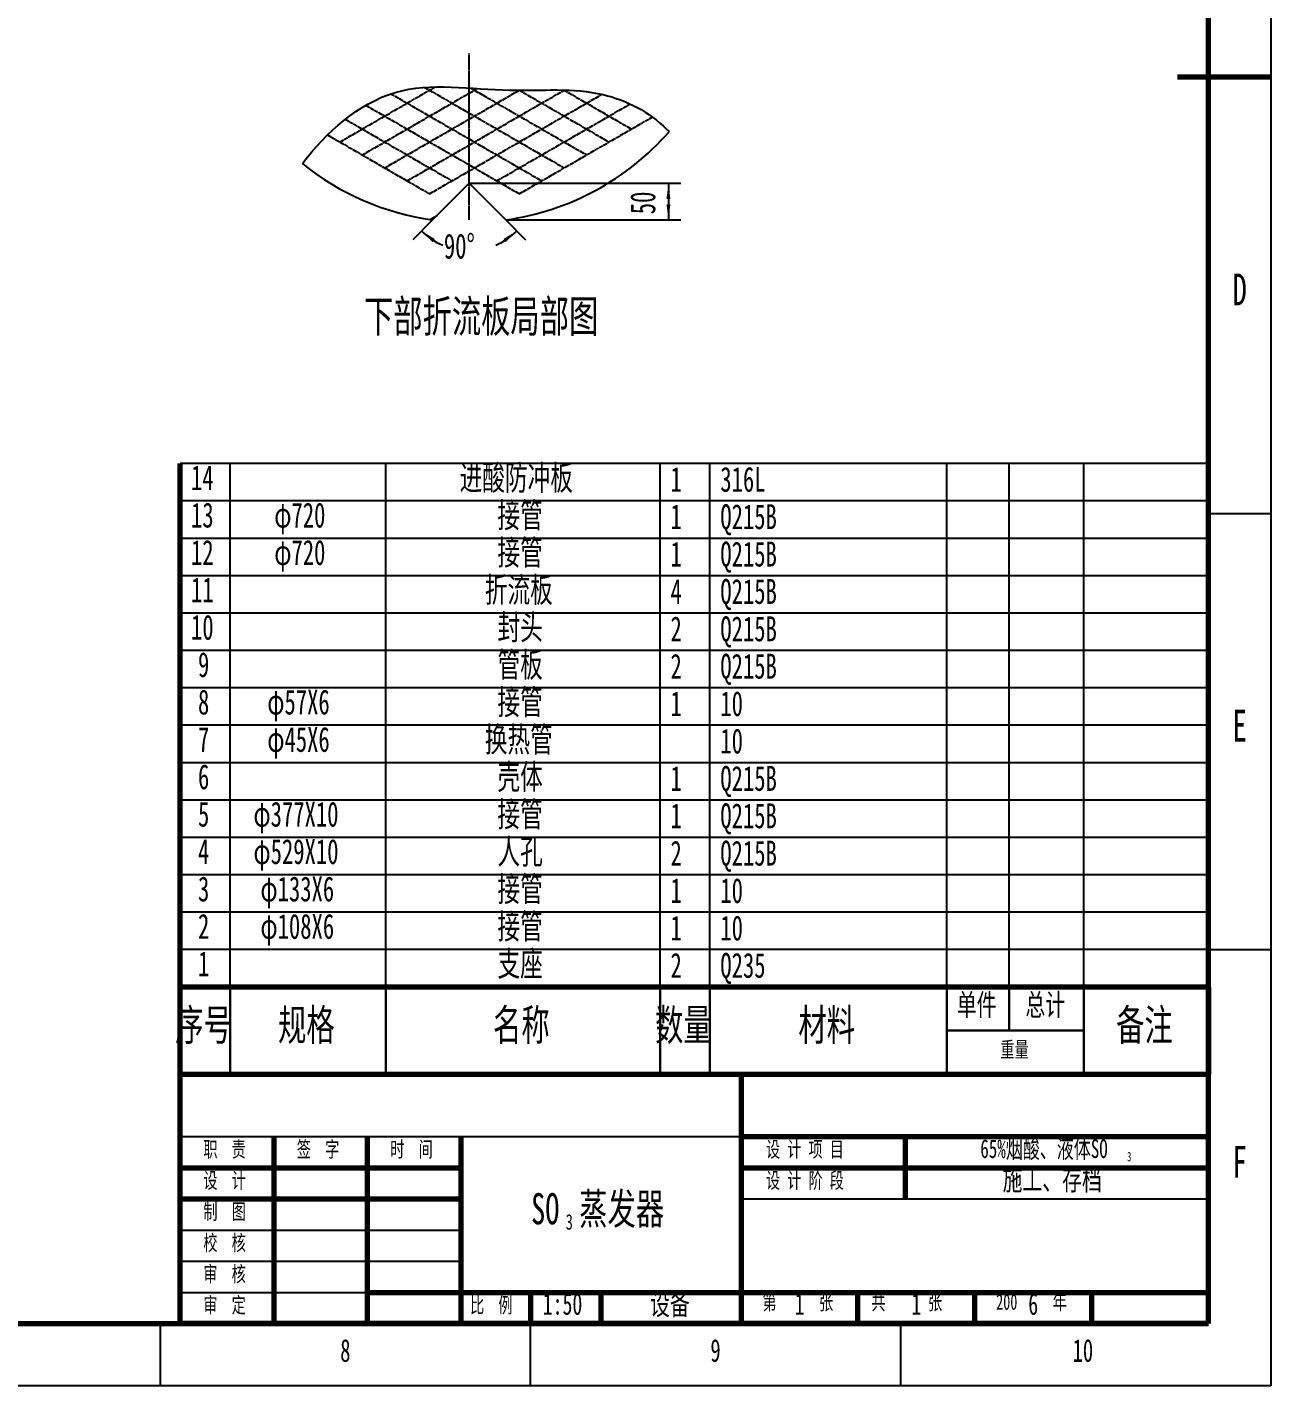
# Model space of a CAD drawing. Header units: millimetres. Extents: x -14850 to 14850, y -10500 to 10500.
# Drawn here: x 4871 to 14850, y -10500 to 402 of the extents above; entities that cross this region are included whole.
import ezdxf

# ---------------------------------------------------------------- set-up
doc = ezdxf.new("R2010")
doc.units = ezdxf.units.MM
doc.linetypes.add('EB_DASHDOT', pattern=[39, 30, -3, 3, -3])
for name, color, linetype, lineweight in [('CAXA0', 7, 'Continuous', 70), ('CAXA1', 1, 'EB_DASHDOT', 25), ('CAXA3', 7, 'Continuous', 25), ('CAXA4', 3, 'Continuous', 25)]:
    doc.layers.add(name, color=color, linetype=linetype, lineweight=lineweight)
doc.styles.add('UserTxtStyle1', font='SIMFANG.TTF', dxfattribs={"width": 0.667})
doc.styles.add('标准', font='SimSun.ttf', dxfattribs={"width": 0.667})
doc.dimstyles.new('标准', dxfattribs={"dimtxt": 4, "dimasz": 2.5, "dimexe": 2, "dimexo": 0, "dimtad": 1, "dimdec": 1, "dimdsep": 46, "dimtxsty": '标准', "dimcen": 0, "dimdle": 6, "dimazin": 2, "dimtfac": 1, "dimtdec": 3, "dimtmove": 0, "dimatfit": 3, "dimldrblk": 'NONE', "dimfxl": 0, "dimtolj": 1, "dimtzin": 0, "dimarcsym": 0})

# ---------------------------------------------------------------- blocks, each defined once
blk = doc.blocks.new('CAXBLOCK28', base_point=(14350, -10000))
at = {"layer": 'CAXA0', "color": 0, "linetype": 'Continuous', "lineweight": 25}
for p, q in [((14850, 10500), (14850, -10500)), ((14350, 0), (14850, 0)), ((14350, -3500), (14850, -3500)), ((14350, -7000), (14850, -7000)), ((5940, -10500), (5940, -10000)), ((8910, -10500), (8910, -10000)), ((11880, -10500), (11880, -10000)), ((14850, -10500), (-14850, -10500))]:
    blk.add_line(p, q, dxfattribs=at)
at = {"layer": 'CAXA0', "color": 0, "linetype": 'Continuous', "lineweight": 70}
for p, q in [((14350, -10000), (14350, 10000)), ((14850, 0), (14100, 0)), ((-13600, -10000), (14350, -10000))]:
    blk.add_line(p, q, dxfattribs=at)
at = {"layer": 'CAXA0', "color": 0, "linetype": 'Continuous', "lineweight": 25, "attachment_point": 1, "style": 'UserTxtStyle1'}
for s, insert, char_height in [('\\fFangSong_GB2312;D', (14542, -1575), 255.47), ('\\fFangSong_GB2312;E', (14542, -5075), 255.47), ('\\fFangSong_GB2312;F', (14542, -8575), 255.47), ('\\fFangSong_GB2312;8', (7383, -10125), 182.48), ('\\fFangSong_GB2312;9', (10353, -10125), 182.48), ('\\fFangSong_GB2312;10', (13259, -10125), 182.48)]:
    blk.add_mtext(s, dxfattribs=dict(at, insert=insert, char_height=char_height))
blk = doc.blocks.new('*CAXBLOCK8082')
at = {"layer": 'CAXA0', "linetype": 'Continuous', "lineweight": 25}
for points in [[(8035, -1233), (8125, -1324), (8141, -1297)], [(8800, -1233), (8710, -1324), (8694, -1297)]]:
    blk.add_hatch(color=0, dxfattribs=at).paths.add_polyline_path(points, flags=0)
at = {"layer": 'CAXA0', "color": 0, "linetype": 'Continuous', "lineweight": 25}
for p, q in [((8124, -1145), (7965, -1304)), ((8711, -1145), (8871, -1304))]:
    blk.add_line(p, q, dxfattribs=at)
for start, end in [(225, 246.8303), (293.1697, 315)]:
    blk.add_arc((8418, -851), 541, start, end, dxfattribs=at)
at = {"layer": 'CAXA0', "color": 0, "linetype": 'Continuous', "lineweight": 25, "insert": (8215, -1255), "char_height": 200, "attachment_point": 1, "style": '标准'}
blk.add_mtext('\\fSimSun;90{%%D}', dxfattribs=at)
blk = doc.blocks.new('_None')
blk = doc.blocks.new('*CAXBLOCK8183')
at = {"layer": 'CAXA4', "linetype": 'Continuous', "lineweight": 25}
for points in [[(10017, -851), (10001, -976), (10032, -976)], [(10017, -1145), (10001, -1020), (10032, -1020)]]:
    blk.add_hatch(color=0, dxfattribs=at).paths.add_polyline_path(points, flags=0)
at = {"layer": 'CAXA4', "color": 0, "linetype": 'Continuous', "lineweight": 25}
for p, q in [((8418, -851), (10117, -851)), ((10017, -851), (10017, -1145)), ((8711, -1145), (10117, -1145))]:
    blk.add_line(p, q, dxfattribs=at)
at = {"layer": 'CAXA4', "color": 0, "linetype": 'Continuous', "lineweight": 25, "insert": (9711, -1099), "char_height": 200, "attachment_point": 1, "rotation": 90, "style": '标准'}
blk.add_mtext('\\fSimSun;50', dxfattribs=at)
blk = doc.blocks.new('CAXBLOCK96')
at = {"layer": 'CAXA0', "color": 0, "linetype": 'Continuous', "lineweight": 70}
for p, q in [((6100, -8000), (6100, -7300)), ((6500, -7300), (6100, -7300)), ((6100, -8000), (6500, -8000))]:
    blk.add_line(p, q, dxfattribs=at)
at = {"layer": 'CAXA0', "color": 0, "linetype": 'Continuous', "lineweight": 25}
blk.add_line((6500, -7300), (6500, -8000), dxfattribs=at)
at = {"layer": 'CAXA0', "color": 0, "linetype": 'Continuous', "lineweight": 25, "insert": (6059, -7479), "char_height": 250, "attachment_point": 1, "style": '标准'}
blk.add_mtext('\\fSimSun;序号', dxfattribs=at)
blk = doc.blocks.new('CAXBLOCK97')
at = {"layer": 'CAXA0', "color": 0, "linetype": 'Continuous', "lineweight": 25}
for p, q in [((6500, -8000), (6500, -7300)), ((7750, -7300), (7750, -8000))]:
    blk.add_line(p, q, dxfattribs=at)
at = {"layer": 'CAXA0', "color": 0, "linetype": 'Continuous', "lineweight": 70}
for p, q in [((7750, -7300), (6500, -7300)), ((6500, -8000), (7750, -8000))]:
    blk.add_line(p, q, dxfattribs=at)
at = {"layer": 'CAXA0', "color": 0, "linetype": 'Continuous', "lineweight": 25, "insert": (6884, -7479), "char_height": 250, "attachment_point": 1, "style": '标准'}
blk.add_mtext('\\fSimSun;规格', dxfattribs=at)
blk = doc.blocks.new('CAXBLOCK98')
at = {"layer": 'CAXA0', "color": 0, "linetype": 'Continuous', "lineweight": 25}
for p, q in [((7750, -8000), (7750, -7300)), ((9950, -7300), (9950, -8000))]:
    blk.add_line(p, q, dxfattribs=at)
at = {"layer": 'CAXA0', "color": 0, "linetype": 'Continuous', "lineweight": 70}
for p, q in [((9950, -7300), (7750, -7300)), ((7750, -8000), (9950, -8000))]:
    blk.add_line(p, q, dxfattribs=at)
at = {"layer": 'CAXA0', "color": 0, "linetype": 'Continuous', "lineweight": 25, "insert": (8609, -7479), "char_height": 250, "attachment_point": 1, "style": '标准'}
blk.add_mtext('\\fSimSun;名称', dxfattribs=at)
blk = doc.blocks.new('CAXBLOCK99')
at = {"layer": 'CAXA0', "color": 0, "linetype": 'Continuous', "lineweight": 25}
for p, q in [((9950, -8000), (9950, -7300)), ((10350, -7300), (10350, -8000))]:
    blk.add_line(p, q, dxfattribs=at)
at = {"layer": 'CAXA0', "color": 0, "linetype": 'Continuous', "lineweight": 70}
for p, q in [((10350, -7300), (9950, -7300)), ((9950, -8000), (10350, -8000))]:
    blk.add_line(p, q, dxfattribs=at)
at = {"layer": 'CAXA0', "color": 0, "linetype": 'Continuous', "lineweight": 25, "insert": (9909, -7479), "char_height": 250, "attachment_point": 1, "style": '标准'}
blk.add_mtext('\\fSimSun;数量', dxfattribs=at)
blk = doc.blocks.new('CAXBLOCK100')
at = {"layer": 'CAXA0', "color": 0, "linetype": 'Continuous', "lineweight": 25}
for p, q in [((10350, -8000), (10350, -7300)), ((12250, -7300), (12250, -8000))]:
    blk.add_line(p, q, dxfattribs=at)
at = {"layer": 'CAXA0', "color": 0, "linetype": 'Continuous', "lineweight": 70}
for p, q in [((12250, -7300), (10350, -7300)), ((10350, -8000), (12250, -8000))]:
    blk.add_line(p, q, dxfattribs=at)
at = {"layer": 'CAXA0', "color": 0, "linetype": 'Continuous', "lineweight": 25, "insert": (11059, -7479), "char_height": 250, "attachment_point": 1, "style": '标准'}
blk.add_mtext('\\fSimSun;材料', dxfattribs=at)
blk = doc.blocks.new('CAXBLOCK101')
at = {"layer": 'CAXA0', "color": 0, "linetype": 'Continuous', "lineweight": 25}
for p, q in [((12250, -8000), (12250, -7650)), ((13350, -7650), (12250, -7650)), ((13350, -7650), (13350, -8000))]:
    blk.add_line(p, q, dxfattribs=at)
at = {"layer": 'CAXA0', "color": 0, "linetype": 'Continuous', "lineweight": 70}
blk.add_line((12250, -8000), (13350, -8000), dxfattribs=at)
at = {"layer": 'CAXA0', "color": 0, "linetype": 'Continuous', "lineweight": 25, "insert": (12680, -7739), "char_height": 125, "attachment_point": 1, "style": '标准'}
blk.add_mtext('\\fSimSun;重量', dxfattribs=at)
blk = doc.blocks.new('CAXBLOCK102')
at = {"layer": 'CAXA0', "color": 0, "linetype": 'Continuous', "lineweight": 25}
for p, q in [((12250, -7650), (12250, -7300)), ((12750, -7300), (12750, -7650)), ((12250, -7650), (12750, -7650))]:
    blk.add_line(p, q, dxfattribs=at)
at = {"layer": 'CAXA0', "color": 0, "linetype": 'Continuous', "lineweight": 70}
blk.add_line((12750, -7300), (12250, -7300), dxfattribs=at)
at = {"layer": 'CAXA0', "color": 0, "linetype": 'Continuous', "lineweight": 25, "insert": (12331, -7355), "char_height": 175, "attachment_point": 1, "style": '标准'}
blk.add_mtext('\\fSimSun;单件', dxfattribs=at)
blk = doc.blocks.new('CAXBLOCK103')
at = {"layer": 'CAXA0', "color": 0, "linetype": 'Continuous', "lineweight": 25}
for p, q in [((12750, -7650), (12750, -7300)), ((13350, -7300), (13350, -7650)), ((12750, -7650), (13350, -7650))]:
    blk.add_line(p, q, dxfattribs=at)
at = {"layer": 'CAXA0', "color": 0, "linetype": 'Continuous', "lineweight": 70}
blk.add_line((13350, -7300), (12750, -7300), dxfattribs=at)
at = {"layer": 'CAXA0', "color": 0, "linetype": 'Continuous', "lineweight": 25, "insert": (12881, -7355), "char_height": 175, "attachment_point": 1, "style": '标准'}
blk.add_mtext('\\fSimSun;总计', dxfattribs=at)
blk = doc.blocks.new('CAXBLOCK104')
at = {"layer": 'CAXA0', "color": 0, "linetype": 'Continuous', "lineweight": 25}
blk.add_line((13350, -8000), (13350, -7300), dxfattribs=at)
at = {"layer": 'CAXA0', "color": 0, "linetype": 'Continuous', "lineweight": 70}
for p, q in [((14350, -7300), (13350, -7300)), ((14350, -7300), (14350, -8000)), ((13350, -8000), (14350, -8000))]:
    blk.add_line(p, q, dxfattribs=at)
at = {"layer": 'CAXA0', "color": 0, "linetype": 'Continuous', "lineweight": 25, "insert": (13609, -7479), "char_height": 250, "attachment_point": 1, "style": '标准'}
blk.add_mtext('\\fSimSun;备注', dxfattribs=at)
blk = doc.blocks.new('CAXBLOCK105')
at = {"layer": 'CAXA0', "color": 0, "linetype": 'Continuous', "lineweight": 70}
for p, q in [((14350, -8000), (14350, -7300)), ((14350, -7300), (14350, -8000))]:
    blk.add_line(p, q, dxfattribs=at)
blk = doc.blocks.new('CAXBLOCK95', base_point=(6100, -8000))
at = {"layer": 'CAXA0', "linetype": 'Continuous', "lineweight": 70}
for name in ['CAXBLOCK96', 'CAXBLOCK97', 'CAXBLOCK98', 'CAXBLOCK99', 'CAXBLOCK100', 'CAXBLOCK102', 'CAXBLOCK103', 'CAXBLOCK104', 'CAXBLOCK105', 'CAXBLOCK101']:
    blk.add_blockref(name, (0, 0), dxfattribs=at)
blk = doc.blocks.new('CAXBLOCK106', base_point=(6100, -7300))
at = {"layer": 'CAXA0', "color": 0, "linetype": 'Continuous', "lineweight": 25}
for p, q in [((14350, -7000), (6100, -7000)), ((6500, -7300), (6500, -7000)), ((7750, -7300), (7750, -7000)), ((9950, -7300), (9950, -7000)), ((10350, -7300), (10350, -7000)), ((12250, -7300), (12250, -7000)), ((12750, -7300), (12750, -7000)), ((13350, -7300), (13350, -7000)), ((14350, -7300), (6100, -7300))]:
    blk.add_line(p, q, dxfattribs=at)
at = {"layer": 'CAXA0', "color": 0, "linetype": 'Continuous', "lineweight": 70}
for p, q in [((6100, -7300), (6100, -7000)), ((14350, -7300), (14350, -7000))]:
    blk.add_line(p, q, dxfattribs=at)
at = {"layer": 'CAXA0', "color": 0, "linetype": 'Continuous', "lineweight": 25, "char_height": 200, "attachment_point": 1, "style": '标准'}
for s, insert in [('\\fSimSun;1', (6242, -7013)), ('\\fSimSun;支座', (8645, -7013)), ('\\fSimSun;2', (10033, -7026)), ('\\fSimSun;Q235', (10433, -7026))]:
    blk.add_mtext(s, dxfattribs=dict(at, insert=insert))
blk = doc.blocks.new('CAXBLOCK107', base_point=(6100, -7000))
at = {"layer": 'CAXA0', "color": 0, "linetype": 'Continuous', "lineweight": 25}
for p, q in [((14350, -6700), (6100, -6700)), ((6500, -7000), (6500, -6700)), ((7750, -7000), (7750, -6700)), ((9950, -7000), (9950, -6700)), ((10350, -7000), (10350, -6700)), ((12250, -7000), (12250, -6700)), ((12750, -7000), (12750, -6700)), ((13350, -7000), (13350, -6700)), ((14350, -7000), (6100, -7000))]:
    blk.add_line(p, q, dxfattribs=at)
at = {"layer": 'CAXA0', "color": 0, "linetype": 'Continuous', "lineweight": 70}
for p, q in [((6100, -7000), (6100, -6700)), ((14350, -7000), (14350, -6700))]:
    blk.add_line(p, q, dxfattribs=at)
at = {"layer": 'CAXA0', "color": 0, "linetype": 'Continuous', "lineweight": 25, "char_height": 200, "attachment_point": 1, "style": '标准'}
for s, insert in [('\\fSimSun;2', (6242, -6713)), ('\\fSimSun;φ108X6', (6743, -6713)), ('\\fSimSun;接管', (8645, -6713)), ('\\fSimSun;1', (10033, -6726)), ('\\fSimSun;10', (10433, -6726))]:
    blk.add_mtext(s, dxfattribs=dict(at, insert=insert))
blk = doc.blocks.new('CAXBLOCK108', base_point=(6100, -6700))
at = {"layer": 'CAXA0', "color": 0, "linetype": 'Continuous', "lineweight": 25}
for p, q in [((14350, -6400), (6100, -6400)), ((6500, -6700), (6500, -6400)), ((7750, -6700), (7750, -6400)), ((9950, -6700), (9950, -6400)), ((10350, -6700), (10350, -6400)), ((12250, -6700), (12250, -6400)), ((12750, -6700), (12750, -6400)), ((13350, -6700), (13350, -6400)), ((14350, -6700), (6100, -6700))]:
    blk.add_line(p, q, dxfattribs=at)
at = {"layer": 'CAXA0', "color": 0, "linetype": 'Continuous', "lineweight": 70}
for p, q in [((6100, -6700), (6100, -6400)), ((14350, -6700), (14350, -6400))]:
    blk.add_line(p, q, dxfattribs=at)
at = {"layer": 'CAXA0', "color": 0, "linetype": 'Continuous', "lineweight": 25, "char_height": 200, "attachment_point": 1, "style": '标准'}
for s, insert in [('\\fSimSun;3', (6242, -6413)), ('\\fSimSun;φ133X6', (6743, -6413)), ('\\fSimSun;接管', (8645, -6413)), ('\\fSimSun;1', (10033, -6426)), ('\\fSimSun;10', (10433, -6426))]:
    blk.add_mtext(s, dxfattribs=dict(at, insert=insert))
blk = doc.blocks.new('CAXBLOCK109', base_point=(6100, -6400))
at = {"layer": 'CAXA0', "color": 0, "linetype": 'Continuous', "lineweight": 25}
for p, q in [((14350, -6100), (6100, -6100)), ((6500, -6400), (6500, -6100)), ((7750, -6400), (7750, -6100)), ((9950, -6400), (9950, -6100)), ((10350, -6400), (10350, -6100)), ((12250, -6400), (12250, -6100)), ((12750, -6400), (12750, -6100)), ((13350, -6400), (13350, -6100)), ((14350, -6400), (6100, -6400))]:
    blk.add_line(p, q, dxfattribs=at)
at = {"layer": 'CAXA0', "color": 0, "linetype": 'Continuous', "lineweight": 70}
for p, q in [((6100, -6400), (6100, -6100)), ((14350, -6400), (14350, -6100))]:
    blk.add_line(p, q, dxfattribs=at)
at = {"layer": 'CAXA0', "color": 0, "linetype": 'Continuous', "lineweight": 25, "char_height": 200, "attachment_point": 1, "style": '标准'}
for s, insert in [('\\fSimSun;人孔', (8645, -6113)), ('\\fSimSun;4', (6242, -6113)), ('\\fSimSun;φ529X10', (6687, -6113)), ('\\fSimSun;2', (10033, -6126)), ('\\fSimSun;Q215B', (10433, -6126))]:
    blk.add_mtext(s, dxfattribs=dict(at, insert=insert))
blk = doc.blocks.new('CAXBLOCK110', base_point=(6100, -6100))
at = {"layer": 'CAXA0', "color": 0, "linetype": 'Continuous', "lineweight": 25}
for p, q in [((14350, -5800), (6100, -5800)), ((6500, -6100), (6500, -5800)), ((7750, -6100), (7750, -5800)), ((9950, -6100), (9950, -5800)), ((10350, -6100), (10350, -5800)), ((12250, -6100), (12250, -5800)), ((12750, -6100), (12750, -5800)), ((13350, -6100), (13350, -5800)), ((14350, -6100), (6100, -6100))]:
    blk.add_line(p, q, dxfattribs=at)
at = {"layer": 'CAXA0', "color": 0, "linetype": 'Continuous', "lineweight": 70}
for p, q in [((6100, -6100), (6100, -5800)), ((14350, -6100), (14350, -5800))]:
    blk.add_line(p, q, dxfattribs=at)
at = {"layer": 'CAXA0', "color": 0, "linetype": 'Continuous', "lineweight": 25, "char_height": 200, "attachment_point": 1, "style": '标准'}
for s, insert in [('\\fSimSun;5', (6242, -5813)), ('\\fSimSun;φ377X10', (6687, -5813)), ('\\fSimSun;接管', (8645, -5813)), ('\\fSimSun;1', (10033, -5826)), ('\\fSimSun;Q215B', (10433, -5826))]:
    blk.add_mtext(s, dxfattribs=dict(at, insert=insert))
blk = doc.blocks.new('CAXBLOCK111', base_point=(6100, -5800))
at = {"layer": 'CAXA0', "color": 0, "linetype": 'Continuous', "lineweight": 25}
for p, q in [((14350, -5500), (6100, -5500)), ((6500, -5800), (6500, -5500)), ((7750, -5800), (7750, -5500)), ((9950, -5800), (9950, -5500)), ((10350, -5800), (10350, -5500)), ((12250, -5800), (12250, -5500)), ((12750, -5800), (12750, -5500)), ((13350, -5800), (13350, -5500)), ((14350, -5800), (6100, -5800))]:
    blk.add_line(p, q, dxfattribs=at)
at = {"layer": 'CAXA0', "color": 0, "linetype": 'Continuous', "lineweight": 70}
for p, q in [((6100, -5800), (6100, -5500)), ((14350, -5800), (14350, -5500))]:
    blk.add_line(p, q, dxfattribs=at)
at = {"layer": 'CAXA0', "color": 0, "linetype": 'Continuous', "lineweight": 25, "char_height": 200, "attachment_point": 1, "style": '标准'}
for s, insert in [('\\fSimSun;6', (6242, -5513)), ('\\fSimSun;壳体', (8645, -5513)), ('\\fSimSun;1', (10033, -5526)), ('\\fSimSun;Q215B', (10433, -5526))]:
    blk.add_mtext(s, dxfattribs=dict(at, insert=insert))
blk = doc.blocks.new('CAXBLOCK112', base_point=(6100, -5500))
at = {"layer": 'CAXA0', "color": 0, "linetype": 'Continuous', "lineweight": 25}
for p, q in [((14350, -5200), (6100, -5200)), ((6500, -5500), (6500, -5200)), ((7750, -5500), (7750, -5200)), ((9950, -5500), (9950, -5200)), ((10350, -5500), (10350, -5200)), ((12250, -5500), (12250, -5200)), ((12750, -5500), (12750, -5200)), ((13350, -5500), (13350, -5200)), ((14350, -5500), (6100, -5500))]:
    blk.add_line(p, q, dxfattribs=at)
at = {"layer": 'CAXA0', "color": 0, "linetype": 'Continuous', "lineweight": 70}
for p, q in [((6100, -5500), (6100, -5200)), ((14350, -5500), (14350, -5200))]:
    blk.add_line(p, q, dxfattribs=at)
at = {"layer": 'CAXA0', "color": 0, "linetype": 'Continuous', "lineweight": 25, "char_height": 200, "attachment_point": 1, "style": '标准'}
for s, insert in [('\\fSimSun;7', (6242, -5213)), ('\\fSimSun;φ45X6', (6798, -5213)), ('\\fSimSun;换热管', (8543, -5213)), ('\\fSimSun;10', (10433, -5226))]:
    blk.add_mtext(s, dxfattribs=dict(at, insert=insert))
blk = doc.blocks.new('CAXBLOCK113', base_point=(6100, -5200))
at = {"layer": 'CAXA0', "color": 0, "linetype": 'Continuous', "lineweight": 25}
for p, q in [((14350, -4900), (6100, -4900)), ((6500, -5200), (6500, -4900)), ((7750, -5200), (7750, -4900)), ((9950, -5200), (9950, -4900)), ((10350, -5200), (10350, -4900)), ((12250, -5200), (12250, -4900)), ((12750, -5200), (12750, -4900)), ((13350, -5200), (13350, -4900)), ((14350, -5200), (6100, -5200))]:
    blk.add_line(p, q, dxfattribs=at)
at = {"layer": 'CAXA0', "color": 0, "linetype": 'Continuous', "lineweight": 70}
for p, q in [((6100, -5200), (6100, -4900)), ((14350, -5200), (14350, -4900))]:
    blk.add_line(p, q, dxfattribs=at)
at = {"layer": 'CAXA0', "color": 0, "linetype": 'Continuous', "lineweight": 25, "char_height": 200, "attachment_point": 1, "style": '标准'}
for s, insert in [('\\fSimSun;接管', (8645, -4913)), ('\\fSimSun;8', (6242, -4913)), ('\\fSimSun;φ57X6', (6798, -4913)), ('\\fSimSun;1', (10033, -4926)), ('\\fSimSun;10', (10433, -4926))]:
    blk.add_mtext(s, dxfattribs=dict(at, insert=insert))
blk = doc.blocks.new('CAXBLOCK114', base_point=(6100, -4900))
at = {"layer": 'CAXA0', "color": 0, "linetype": 'Continuous', "lineweight": 25}
for p, q in [((14350, -4600), (6100, -4600)), ((6500, -4900), (6500, -4600)), ((7750, -4900), (7750, -4600)), ((9950, -4900), (9950, -4600)), ((10350, -4900), (10350, -4600)), ((12250, -4900), (12250, -4600)), ((12750, -4900), (12750, -4600)), ((13350, -4900), (13350, -4600)), ((14350, -4900), (6100, -4900))]:
    blk.add_line(p, q, dxfattribs=at)
at = {"layer": 'CAXA0', "color": 0, "linetype": 'Continuous', "lineweight": 70}
for p, q in [((6100, -4900), (6100, -4600)), ((14350, -4900), (14350, -4600))]:
    blk.add_line(p, q, dxfattribs=at)
at = {"layer": 'CAXA0', "color": 0, "linetype": 'Continuous', "lineweight": 25, "char_height": 200, "attachment_point": 1, "style": '标准'}
for s, insert in [('\\fSimSun;9', (6242, -4613)), ('\\fSimSun;管板', (8645, -4613)), ('\\fSimSun;2', (10033, -4626)), ('\\fSimSun;Q215B', (10433, -4626))]:
    blk.add_mtext(s, dxfattribs=dict(at, insert=insert))
blk = doc.blocks.new('CAXBLOCK115', base_point=(6100, -4600))
at = {"layer": 'CAXA0', "color": 0, "linetype": 'Continuous', "lineweight": 25}
for p, q in [((14350, -4300), (6100, -4300)), ((6500, -4600), (6500, -4300)), ((7750, -4600), (7750, -4300)), ((9950, -4600), (9950, -4300)), ((10350, -4600), (10350, -4300)), ((12250, -4600), (12250, -4300)), ((12750, -4600), (12750, -4300)), ((13350, -4600), (13350, -4300)), ((14350, -4600), (6100, -4600))]:
    blk.add_line(p, q, dxfattribs=at)
at = {"layer": 'CAXA0', "color": 0, "linetype": 'Continuous', "lineweight": 70}
for p, q in [((6100, -4600), (6100, -4300)), ((14350, -4600), (14350, -4300))]:
    blk.add_line(p, q, dxfattribs=at)
at = {"layer": 'CAXA0', "color": 0, "linetype": 'Continuous', "lineweight": 25, "char_height": 200, "attachment_point": 1, "style": '标准'}
for s, insert in [('\\fSimSun;10', (6186, -4313)), ('\\fSimSun;封头', (8645, -4313)), ('\\fSimSun;2', (10033, -4326)), ('\\fSimSun;Q215B', (10433, -4326))]:
    blk.add_mtext(s, dxfattribs=dict(at, insert=insert))
blk = doc.blocks.new('CAXBLOCK116', base_point=(6100, -4300))
at = {"layer": 'CAXA0', "color": 0, "linetype": 'Continuous', "lineweight": 25}
for p, q in [((14350, -4000), (6100, -4000)), ((6500, -4300), (6500, -4000)), ((7750, -4300), (7750, -4000)), ((9950, -4300), (9950, -4000)), ((10350, -4300), (10350, -4000)), ((12250, -4300), (12250, -4000)), ((12750, -4300), (12750, -4000)), ((13350, -4300), (13350, -4000)), ((14350, -4300), (6100, -4300))]:
    blk.add_line(p, q, dxfattribs=at)
at = {"layer": 'CAXA0', "color": 0, "linetype": 'Continuous', "lineweight": 70}
for p, q in [((6100, -4300), (6100, -4000)), ((14350, -4300), (14350, -4000))]:
    blk.add_line(p, q, dxfattribs=at)
at = {"layer": 'CAXA0', "color": 0, "linetype": 'Continuous', "lineweight": 25, "char_height": 200, "attachment_point": 1, "style": '标准'}
for s, insert in [('\\fSimSun;11', (6186, -4013)), ('\\fSimSun;折流板', (8543, -4013)), ('\\fSimSun;4', (10033, -4026)), ('\\fSimSun;Q215B', (10433, -4026))]:
    blk.add_mtext(s, dxfattribs=dict(at, insert=insert))
blk = doc.blocks.new('CAXBLOCK117', base_point=(6100, -4000))
at = {"layer": 'CAXA0', "color": 0, "linetype": 'Continuous', "lineweight": 25}
for p, q in [((14350, -3700), (6100, -3700)), ((6500, -4000), (6500, -3700)), ((7750, -4000), (7750, -3700)), ((9950, -4000), (9950, -3700)), ((10350, -4000), (10350, -3700)), ((12250, -4000), (12250, -3700)), ((12750, -4000), (12750, -3700)), ((13350, -4000), (13350, -3700)), ((14350, -4000), (6100, -4000))]:
    blk.add_line(p, q, dxfattribs=at)
at = {"layer": 'CAXA0', "color": 0, "linetype": 'Continuous', "lineweight": 70}
for p, q in [((6100, -4000), (6100, -3700)), ((14350, -4000), (14350, -3700))]:
    blk.add_line(p, q, dxfattribs=at)
at = {"layer": 'CAXA0', "color": 0, "linetype": 'Continuous', "lineweight": 25, "char_height": 200, "attachment_point": 1, "style": '标准'}
for s, insert in [('\\fSimSun;接管', (8645, -3713)), ('\\fSimSun;12', (6186, -3713)), ('\\fSimSun;φ720', (6854, -3713)), ('\\fSimSun;1', (10033, -3726)), ('\\fSimSun;Q215B', (10433, -3726))]:
    blk.add_mtext(s, dxfattribs=dict(at, insert=insert))
blk = doc.blocks.new('CAXBLOCK118', base_point=(6100, -3700))
at = {"layer": 'CAXA0', "color": 0, "linetype": 'Continuous', "lineweight": 25}
for p, q in [((14350, -3400), (6100, -3400)), ((6500, -3700), (6500, -3400)), ((7750, -3700), (7750, -3400)), ((9950, -3700), (9950, -3400)), ((10350, -3700), (10350, -3400)), ((12250, -3700), (12250, -3400)), ((12750, -3700), (12750, -3400)), ((13350, -3700), (13350, -3400)), ((14350, -3700), (6100, -3700))]:
    blk.add_line(p, q, dxfattribs=at)
at = {"layer": 'CAXA0', "color": 0, "linetype": 'Continuous', "lineweight": 70}
for p, q in [((6100, -3700), (6100, -3400)), ((14350, -3700), (14350, -3400))]:
    blk.add_line(p, q, dxfattribs=at)
at = {"layer": 'CAXA0', "color": 0, "linetype": 'Continuous', "lineweight": 25, "char_height": 200, "attachment_point": 1, "style": '标准'}
for s, insert in [('\\fSimSun;13', (6186, -3413)), ('\\fSimSun;φ720', (6854, -3413)), ('\\fSimSun;接管', (8645, -3413)), ('\\fSimSun;1', (10033, -3426)), ('\\fSimSun;Q215B', (10433, -3426))]:
    blk.add_mtext(s, dxfattribs=dict(at, insert=insert))
blk = doc.blocks.new('CAXBLOCK119', base_point=(6100, -3400))
at = {"layer": 'CAXA0', "color": 0, "linetype": 'Continuous', "lineweight": 25}
for p, q in [((14350, -3100), (6100, -3100)), ((6500, -3400), (6500, -3100)), ((7750, -3400), (7750, -3100)), ((9950, -3400), (9950, -3100)), ((10350, -3400), (10350, -3100)), ((12250, -3400), (12250, -3100)), ((12750, -3400), (12750, -3100)), ((13350, -3400), (13350, -3100)), ((14350, -3400), (6100, -3400))]:
    blk.add_line(p, q, dxfattribs=at)
at = {"layer": 'CAXA0', "color": 0, "linetype": 'Continuous', "lineweight": 70}
for p, q in [((6100, -3400), (6100, -3100)), ((14350, -3400), (14350, -3100))]:
    blk.add_line(p, q, dxfattribs=at)
at = {"layer": 'CAXA0', "color": 0, "linetype": 'Continuous', "lineweight": 25, "char_height": 200, "attachment_point": 1, "style": '标准'}
for s, insert in [('\\fSimSun;14', (6186, -3113)), ('\\fSimSun;进酸防冲板', (8341, -3113)), ('\\fSimSun;1', (10033, -3126)), ('\\fSimSun;316L', (10433, -3126))]:
    blk.add_mtext(s, dxfattribs=dict(at, insert=insert))
blk = doc.blocks.new('CAXBLOCK94', base_point=(0, 6100))
at = {"layer": 'CAXA0', "linetype": 'Continuous', "lineweight": 70}
for name, p in [('CAXBLOCK119', (6100, -3400)), ('CAXBLOCK118', (6100, -3700)), ('CAXBLOCK117', (6100, -4000)), ('CAXBLOCK116', (6100, -4300)), ('CAXBLOCK115', (6100, -4600)), ('CAXBLOCK114', (6100, -4900)), ('CAXBLOCK113', (6100, -5200)), ('CAXBLOCK112', (6100, -5500)), ('CAXBLOCK111', (6100, -5800)), ('CAXBLOCK110', (6100, -6100)), ('CAXBLOCK109', (6100, -6400)), ('CAXBLOCK108', (6100, -6700)), ('CAXBLOCK107', (6100, -7000)), ('CAXBLOCK106', (6100, -7300)), ('CAXBLOCK95', (6100, -8000))]:
    blk.add_blockref(name, p, dxfattribs=at)
blk = doc.blocks.new('CAXBLOCK30')
at = {"attachment_point": 1, "style": 'UserTxtStyle1'}
for s, insert, char_height in [('\\fFangSong_GB2312;65%烟酸、液体SO', (12519, -8522), 150), ('\\fFangSong_GB2312;3', (13697, -8623), 75)]:
    blk.add_mtext(s, dxfattribs=dict(at, insert=insert, char_height=char_height))
blk = doc.blocks.new('CAXBLOCK31')
at = {"attachment_point": 1, "style": 'UserTxtStyle1'}
for s, insert, char_height in [('\\fFangSong_GB2312;65%烟酸、液体SO', (12519, -8522), 150), ('\\fFangSong_GB2312;3', (13697, -8623), 75)]:
    blk.add_mtext(s, dxfattribs=dict(at, insert=insert, char_height=char_height))
blk = doc.blocks.new('CAXBLOCK44')
at = {"color": 0, "attachment_point": 1, "style": '标准'}
for s, insert, char_height in [('\\fSimSun;蒸发器', (9300, -8954), 250), ('\\fSimSun;SO', (8915, -8954), 250), ('\\fSimSun;3', (9193, -9122), 125)]:
    blk.add_mtext(s, dxfattribs=dict(at, insert=insert, char_height=char_height))
blk = doc.blocks.new('CAXBLOCK43')
at = {"layer": 'CAXA0', "color": 0, "linetype": 'Continuous', "lineweight": 25}
blk.add_blockref('CAXBLOCK44', (0, 0), dxfattribs=at)
blk = doc.blocks.new('CAXBLOCK45')
at = {"layer": 'CAXA0', "color": 0, "linetype": 'Continuous', "lineweight": 25, "insert": (9008, -9755), "char_height": 175, "attachment_point": 1, "style": '标准'}
blk.add_mtext('\\fSimSun;1:50', dxfattribs=at)
blk = doc.blocks.new('CAXBLOCK46')
at = {"layer": 'CAXA0', "color": 0, "linetype": 'Continuous', "lineweight": 25, "insert": (9869, -9755), "char_height": 175, "attachment_point": 1, "style": '标准'}
blk.add_mtext('\\fSimSun;设备', dxfattribs=at)
blk = doc.blocks.new('CAXBLOCK47')
at = {"layer": 'CAXA0', "color": 0, "linetype": 'Continuous', "lineweight": 25, "insert": (12698, -8755), "char_height": 175, "attachment_point": 1, "style": '标准'}
blk.add_mtext('\\fSimSun;施工、存档', dxfattribs=at)
blk = doc.blocks.new('CAXBLOCK49')
at = {"layer": 'CAXA0', "color": 0, "linetype": 'Continuous', "lineweight": 25, "insert": (11029, -9755), "char_height": 175, "attachment_point": 1, "style": '标准'}
blk.add_mtext('\\fSimSun;1', dxfattribs=at)
blk = doc.blocks.new('CAXBLOCK50')
at = {"layer": 'CAXA0', "color": 0, "linetype": 'Continuous', "lineweight": 25, "insert": (11966, -9755), "char_height": 175, "attachment_point": 1, "style": '标准'}
blk.add_mtext('\\fSimSun;1', dxfattribs=at)
blk = doc.blocks.new('CAXBLOCK51')
at = {"layer": 'CAXA0', "color": 0, "linetype": 'Continuous', "lineweight": 25, "insert": (12904, -9755), "char_height": 175, "attachment_point": 1, "style": '标准'}
blk.add_mtext('\\fSimSun;6', dxfattribs=at)

msp = doc.modelspace()

# ---------------------------------------------------------------- linework, layer by layer
at = {"layer": 'CAXA0'}
for p, q in [((6100, -9000), (6100, -8000)), ((14350, -10000), (14350, -8000)), ((10600, -8500), (14350, -8500)), ((11916.04, -8500), (11916.04, -9000)), ((6100, -8750), (8350, -8750)), ((8912.5, -10000), (8912.5, -9750)), ((9475, -9750), (9475, -10000)), ((11537.5, -10000), (11537.5, -9750)), ((12475, -10000), (12475, -9750)), ((13412.5, -10000), (13412.5, -9750))]:
    msp.add_line(p, q, dxfattribs=at)
at = {"layer": 'CAXA0', "linetype": 'Continuous', "lineweight": 70}
for p, q in [((6100, -9000), (6100, -8000)), ((10600, -8000), (10600, -10000)), ((6850, -8500), (6850, -10000)), ((7600, -8500), (7600, -10000)), ((8350, -8500), (8350, -10000)), ((8350, -8750), (8350, -10000)), ((10600, -8750), (14350, -8750)), ((6100, -10000), (6100, -9000)), ((6100, -9000), (8350, -9000)), ((6100, -10000), (6100, -9000)), ((7600, -9750), (14350, -9750)), ((8350, -10000), (6100, -10000)), ((10600, -10000), (8350, -10000)), ((12475, -10000), (10600, -10000)), ((14350, -10000), (12475, -10000))]:
    msp.add_line(p, q, dxfattribs=at)
at = {"layer": 'CAXA0', "linetype": 'Continuous', "lineweight": 25}
for p, q in [((10600, -8000), (10600, -10000)), ((14350, -10000), (14350, -8000)), ((6850, -8500), (6850, -10000)), ((7600, -8500), (7600, -10000)), ((8350, -8500), (8350, -10000)), ((10600, -8500), (14350, -8500)), ((11916.04, -8500), (11916.04, -9000)), ((6100, -8750), (8350, -8750)), ((8350, -8750), (8350, -10000)), ((10600, -8750), (14350, -8750)), ((6100, -9000), (8350, -9000)), ((7600, -9750), (14350, -9750)), ((8912.5, -10000), (8912.5, -9750)), ((9475, -9750), (9475, -10000)), ((11537.5, -10000), (11537.5, -9750)), ((12475, -10000), (12475, -9750)), ((13412.5, -10000), (13412.5, -9750)), ((8350, -10000), (6100, -10000)), ((10600, -10000), (8350, -10000)), ((12475, -10000), (10600, -10000)), ((14350, -10000), (12475, -10000))]:
    msp.add_line(p, q, dxfattribs=at)
at = {"layer": 'CAXA1', "linetype": 'EB_DASHDOT', "lineweight": 25}
msp.add_line((8417.58, -1144.65), (8417.58, 191.86), dxfattribs=at)
at = {"layer": 'CAXA3', "linetype": 'EB_DASHDOT', "lineweight": 25}
for p, q in [((7380, -519.62), (8146.04, -77.34)), ((8060.58, -81.16), (8417.58, -287.28)), ((8417.58, -128.42), (8483.91, -90.12)), ((8417.58, -544.11), (9181.55, -103.03)), ((8417.58, -336.26), (8818.61, -104.73)), ((8429.89, -86.54), (9360, -623.54)), ((8821.4, -104.73), (9540, -519.62)), ((9178.29, -102.94), (9720, -415.69)), ((7560, -623.54), (8417.58, -128.42)), ((7789.74, -132.64), (8417.58, -495.12)), ((8417.58, -751.95), (9483.34, -136.64)), ((8640, -831.38), (9709.33, -214.01)), ((7588.91, -224.54), (8417.58, -702.97)), ((8417.58, -287.28), (9180, -727.46)), ((8820, -935.31), (9887.68, -318.88)), ((7423.96, -337.15), (8280, -831.38)), ((7740, -727.46), (8417.58, -336.26)), ((7281.46, -462.73), (8100, -935.31)), ((7920, -831.38), (8417.58, -544.11)), ((8417.58, -495.12), (9000, -831.38)), ((8100, -935.31), (8417.58, -751.95)), ((8417.58, -702.97), (8820, -935.31))]:
    msp.add_line(p, q, dxfattribs=at)
at = {"layer": 'CAXA3', "linetype": 'Continuous', "lineweight": 25}
for p, q in [((8123.81, -1144.65), (8417.58, -850.88)), ((8711.34, -1144.65), (8417.58, -850.88)), ((8102.69, -1141.6), (8159.88, -1108.58)), ((6100, -8000), (14350, -8000)), ((6100, -8500), (10600, -8500)), ((6100, -8500), (10600, -8500)), ((10600, -9000), (14350, -9000)), ((10600, -9000), (14350, -9000)), ((6100, -9250), (8350, -9250)), ((6100, -9250), (8350, -9250)), ((6100, -9500), (8350, -9500)), ((6100, -9500), (8350, -9500)), ((6100, -9750), (7600, -9750)), ((6100, -9750), (7600, -9750))]:
    msp.add_line(p, q, dxfattribs=at)
at = {"layer": 'CAXA3', "linetype": 'Continuous', "lineweight": 70}
msp.add_line((6100, -8000), (14350, -8000), dxfattribs=at)
at = {"layer": 'CAXA3', "linetype": 'Continuous', "lineweight": 25}
for start, end in [(277.924196, 318.825768), (231.096951, 262.075804)]:
    msp.add_arc((8417.58, 965.86), 2130.86, start, end, dxfattribs=at)
msp.add_open_spline([(7079.39, -692.39), (7268.79, -443.69), (7786.55, 23.17), (8691.47, -145.02), (9442.17, -59.35), (9873.63, -283.57), (10014.17, -429.17), (10021.5, -436.99)], degree=3, knots=[0, 0, 0, 0, 946.2252728, 1874.76061793, 2632.27337022, 3212.65478886, 3245.08549936, 3245.08549936, 3245.08549936, 3245.08549936], dxfattribs=at)

# ---------------------------------------------------------------- block references
at = {"layer": 'CAXA0', "linetype": 'Continuous', "lineweight": 70}
for name, p in [('CAXBLOCK28', (14350, -10000)), ('CAXBLOCK94', (0, 6100))]:
    msp.add_blockref(name, p, dxfattribs=at)
at = {"layer": 'CAXA0'}
for name in ['CAXBLOCK47', 'CAXBLOCK43', 'CAXBLOCK45', 'CAXBLOCK46', 'CAXBLOCK49', 'CAXBLOCK50', 'CAXBLOCK51']:
    msp.add_blockref(name, (0, 0), dxfattribs=at)
at = {"layer": 'CAXA4', "linetype": 'Continuous', "lineweight": 25}
for name in ['CAXBLOCK30', 'CAXBLOCK31']:
    msp.add_blockref(name, (0, 0), dxfattribs=at)

# ---------------------------------------------------------------- texts
at = {"layer": 'CAXA4', "linetype": 'Continuous', "lineweight": 25, "attachment_point": 1}
for s, insert, char_height, style in [('\\fSimSun;下部折流板局部图', (7574.16, -1788.72), 258.2351, '标准'), ('\\fFangSong_GB2312;职  责', (6284.91, -8539.37), 125, 'UserTxtStyle1'), ('\\fFangSong_GB2312;职  责', (6284.91, -8539.37), 125, 'UserTxtStyle1'), ('\\fFangSong_GB2312;时  间', (7784.91, -8539.37), 125, 'UserTxtStyle1'), ('\\fFangSong_GB2312;时  间', (7784.91, -8539.37), 125, 'UserTxtStyle1'), ('\\fFangSong_GB2312;设 计 项 目', (10799.04, -8539.37), 125, 'UserTxtStyle1'), ('\\fFangSong_GB2312;设 计 项 目', (10799.04, -8539.37), 125, 'UserTxtStyle1'), ('\\fFangSong_GB2312;设  计', (6284.91, -8789.37), 125, 'UserTxtStyle1'), ('\\fFangSong_GB2312;设  计', (6284.91, -8789.37), 125, 'UserTxtStyle1'), ('\\fFangSong_GB2312;设 计 阶 段', (10799.04, -8789.37), 125, 'UserTxtStyle1'), ('\\fFangSong_GB2312;设 计 阶 段', (10799.04, -8789.37), 125, 'UserTxtStyle1'), ('\\fFangSong_GB2312;制  图', (6284.91, -9039.37), 125, 'UserTxtStyle1'), ('\\fFangSong_GB2312;制  图', (6284.91, -9039.37), 125, 'UserTxtStyle1'), ('\\fFangSong_GB2312;校  核', (6284.91, -9289.37), 125, 'UserTxtStyle1'), ('\\fFangSong_GB2312;校  核', (6284.91, -9289.37), 125, 'UserTxtStyle1'), ('\\fFangSong_GB2312;审  核', (6284.91, -9539.37), 125, 'UserTxtStyle1'), ('\\fFangSong_GB2312;审  核', (6284.91, -9539.37), 125, 'UserTxtStyle1'), ('\\fFangSong_GB2312;审  定', (6284.91, -9789.37), 125, 'UserTxtStyle1'), ('\\fFangSong_GB2312;审  定', (6284.91, -9789.37), 125, 'UserTxtStyle1'), ('\\fFangSong_GB2312;比  例', (8425.12, -9789.37), 125, 'UserTxtStyle1'), ('\\fFangSong_GB2312;比  例', (8425.12, -9789.37), 125, 'UserTxtStyle1'), ('\\fFangSong_GB2312;第      张', (10771.07, -9764.37), 125, 'UserTxtStyle1'), ('\\fFangSong_GB2312;第      张', (10771.07, -9764.37), 125, 'UserTxtStyle1'), ('\\fFangSong_GB2312;共      张', (11645.31, -9764.37), 125, 'UserTxtStyle1'), ('\\fFangSong_GB2312;共      张', (11645.31, -9764.37), 125, 'UserTxtStyle1'), ('\\fFangSong_GB2312;200     年', (12646.07, -9764.37), 125, 'UserTxtStyle1'), ('\\fFangSong_GB2312;200     年', (12646.07, -9764.37), 125, 'UserTxtStyle1')]:
    msp.add_mtext(s, dxfattribs=dict(at, insert=insert, char_height=char_height, style=style))
at = {"layer": 'CAXA4', "linetype": 'Continuous', "lineweight": 25, "insert": (7034.91, -8539.37), "char_height": 125, "attachment_point": 1, "rotation": 359.999997, "style": 'UserTxtStyle1'}
msp.add_mtext('\\fFangSong_GB2312;签  字', dxfattribs=at)
msp.add_mtext('\\fFangSong_GB2312;签  字', dxfattribs=at)

# ---------------------------------------------------------------- dimensions: what is measured, and where the dimension line sits
at = {"layer": 'CAXA4', "linetype": 'Continuous', "lineweight": 25}
dim = msp.add_angular_dim_3p(base=(8417.58, -1391.63), center=(8417.58, -850.88), p1=(8123.81, -1144.65), p2=(8711.34, -1144.65), text='\\fSimSun;90{%%D}', dimstyle='标准', dxfattribs=at)
dim.commit()
dim.dimension.update_dxf_attribs({"geometry": '*CAXBLOCK8082', "text_midpoint": (8417.58, -1391.63)})
dim = msp.add_linear_dim(base=(10016.63, -997.77), p1=(8417.58, -850.88), p2=(8711.34, -1144.65), angle=90, text='\\fSimSun;50', dimstyle='标准', dxfattribs=at)
dim.commit()
dim.dimension.update_dxf_attribs({"geometry": '*CAXBLOCK8183', "text_midpoint": (9848.38, -997.77)})

doc.saveas('drawing.dxf')
